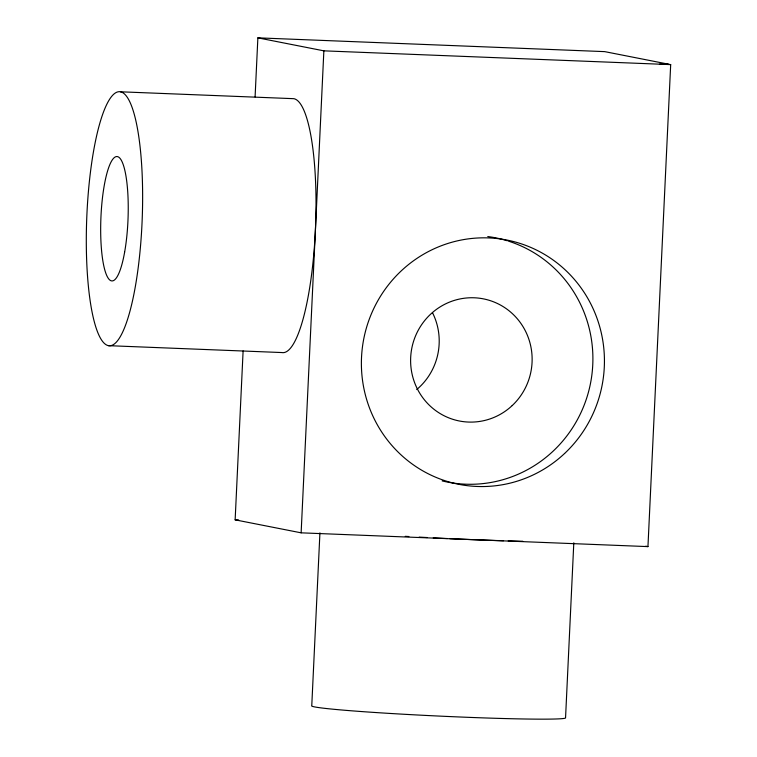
<?xml version="1.0" encoding="UTF-8"?>
<svg xmlns="http://www.w3.org/2000/svg" width="757" height="757" viewBox="0 0 757 757"><rect width="100%" height="100%" fill="white"/><g stroke="black" fill="none" stroke-linecap="round" stroke-linejoin="round"><path stroke-width="1.14" d="M255.09 96.915L257.872 37.85L604.692 51.627L670.683 64.619L647.954 546.611L301.135 532.833L235.143 519.841L243.111 350.907M301.135 532.833L323.864 50.842L257.872 37.85M319.927 532.852L311.77 705.675A127.148 4.211 2.7 0 0 433.136 715.791A127.148 4.211 2.7 0 0 565.545 717.996L573.806 542.816M659.413 64.175L668.176 64.127M323.864 50.842L670.683 64.619M120.429 91.796A127.148 27.725 -87.7 0 1 135.276 286.884A127.148 27.725 -87.7 0 1 87.623 277.507A127.148 27.725 -87.7 0 1 120.429 91.796L293.839 98.684A127.148 27.725 -87.7 0 1 315.366 231.036A127.148 27.725 -87.7 0 1 281.869 352.554L108.459 345.665M235.143 519.841L238.682 519.983M645.787 546.185L647.954 546.611M432.474 312.65A62.235 60.702 -78.9 0 1 416.719 389.552M522.841 541.264A127.148 4.211 2.7 0 1 508.221 540.886M503.519 540.744A127.148 4.211 2.7 0 1 449.79 538.653M447.415 538.549A127.148 4.211 2.7 0 1 433.259 537.858M427.355 537.546A127.148 4.211 2.7 0 1 419.151 537.11M408.865 536.533A127.148 4.211 2.7 0 1 405.25 536.325M508.449 241.133A124.479 121.413 -78.9 0 1 588.293 392.713A124.479 121.413 -78.9 0 1 442.192 480.922M487.763 236.544A124.479 121.413 -78.9 0 1 507.332 240.783M124.64 252.09A62.235 13.569 -87.7 0 0 117.373 156.595A62.235 13.569 -87.7 0 0 101.315 247.501A62.235 13.569 -87.7 0 0 124.64 252.09M512.215 405.563A62.235 60.702 -78.9 0 0 489.911 300.529A62.235 60.702 -78.9 0 0 411.988 373.674A62.235 60.702 -78.9 0 0 512.215 405.563M564.599 453.481A124.479 121.413 -78.9 0 0 519.993 243.404A124.479 121.413 -78.9 0 0 364.145 389.694A124.479 121.413 -78.9 0 0 564.599 453.481"/></g></svg>
